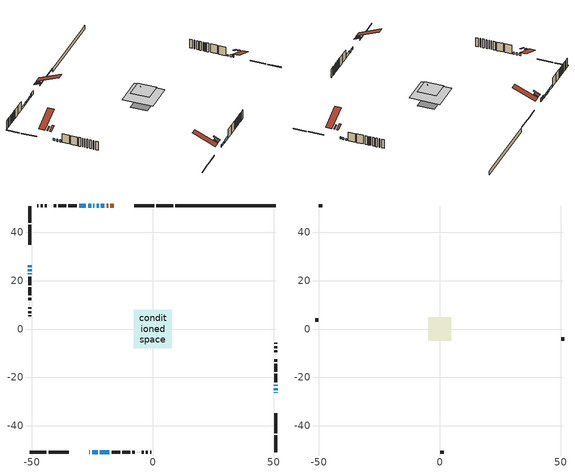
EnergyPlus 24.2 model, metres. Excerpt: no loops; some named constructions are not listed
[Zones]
conditioned space
 floor outside (Floor1 construction): -3.23,-3.23 -3.23,3.23 3.23,3.23 3.23,-3.23 z0.32
 floor adiabatic (AdiabaticFloorConstruction): -7.94,-7.94 -7.94,7.94 7.94,7.94 7.94,-7.94 z2.76
 floor foundation (Slab1 construction): -5.94,-4.42 -5.94,4.42 5.94,4.42 5.94,-4.42 z-1.89
 wall outside (RimJoist1 construction): 8.45,50.83 1.54,50.83 / -50.83,-50.83 -43.92,-50.83 / -50.83,50.83 -50.83,43.92 / 50.83,-50.83 50.83,-43.92 z0.32:0.62
 wall outside (RimJoist2 construction): 0.61,50.83 -7.58,50.83 / -42.99,-50.83 -34.8,-50.83 / -50.83,42.99 -50.83,34.8 / 50.83,-42.99 50.83,-34.8 z0.32:0.62
 wall outside (AdiabaticWallConstruction 1): -16.06,50.83 -17.48,50.83 / -18.41,50.83 -19.01,50.83 z0.32:2.35
 wall outside (AdiabaticWallConstruction): -26.33,-50.83 -25.97,-50.83 z0.32:1.52; -50.83,26.33 -50.83,25.56 / 50.83,-26.33 50.83,-26.15 / -50.83,22.94 -50.83,22.57 / -24.09,50.83 -24.58,50.83 / -25.51,50.83 -26.72,50.83 / -27.64,50.83 -30.38,50.83 z0.32:1.54; -19.94,50.83 -21.47,50.83 / -25.04,-50.83 -22.76,-50.83 / -50.83,24.63 -50.83,23.87 / -22.4,50.83 -23.16,50.83 / 50.83,-25.23 50.83,-24.46 z0.32:1.49; 50.83,-23.54 50.83,-23.02 z0.32:1.14; -21.83,-50.83 -17.96,-50.83 z0.32:1.84
 wall outside (Wall1 construction): -31.31,50.83 -34.82,50.83 / -17.03,-50.83 -13.52,-50.83 / -50.83,21.64 -50.83,18.12 / 50.83,-22.1 50.83,-18.58 z0.32:5.2
 wall outside (Wall2 construction): -35.75,50.83 -39.02,50.83 / -12.59,-50.83 -9.32,-50.83 / -50.83,17.19 -50.83,13.93 / 50.83,-17.65 50.83,-14.38 z0.32:5.2
 wall outside (Wall3 construction): -39.95,50.83 -41,50.83 / -8.39,-50.83 -7.34,-50.83 / -50.83,13 -50.83,11.94 / 50.83,-13.46 50.83,-12.4 z0.32:5.2
 wall outside (Wall4 construction): -41.93,50.83 -41.99,50.83 / -6.41,-50.83 -6.35,-50.83 / -50.83,11.01 -50.83,10.96 / 50.83,-11.47 50.83,-11.41 z0.32:5.2
 wall outside (Wall5 construction): -42.92,50.83 -42.93,50.83 / -5.43,-50.83 -5.41,-50.83 / -50.83,10.03 -50.83,10.01 / 50.83,-10.49 50.83,-10.47 z0.32:5.2
 wall outside (Wall6 construction): -43.86,50.83 -44.58,50.83 / -4.48,-50.83 -3.76,-50.83 / -50.83,9.08 -50.83,8.37 / 50.83,-9.54 50.83,-8.82 z0.32:5.2
 wall outside (Wall7 construction): -45.51,50.83 -46.37,50.83 / -2.83,-50.83 -1.97,-50.83 / -50.83,7.44 -50.83,6.57 / 50.83,-7.89 50.83,-7.03 z0.32:5.2
 wall outside (Wall8 construction): -47.3,50.83 -47.67,50.83 / -1.04,-50.83 -0.67,-50.83 / -50.83,5.65 -50.83,5.27 / 50.83,-6.1 50.83,-5.73 z0.32:5.2
 wall foundation (FoundationWall1 construction): 9.37,50.83,-1.89 9.37,50.83,0.32 46.68,50.83,0.32 46.68,50.83,0.21 50.83,50.83,0.21 50.83,50.83,-1.89
 window (WindowConstruction 11): -26.32,-50.83 -25.97,-50.83 z0.32:1.51
 window (WindowConstruction 4): -50.83,26.32 -50.83,25.56 z0.32:1.54
 window (WindowConstruction 5): 50.83,-26.32 50.83,-26.15 z0.32:1.54
 window (WindowConstruction 6): -19.94,50.83 -21.47,50.83 z0.32:1.49
 window (WindowConstruction 7): -25.04,-50.83 -22.76,-50.83 z0.32:1.49
 window (WindowConstruction 8): -50.83,24.63 -50.83,23.87 z0.32:1.49
 window (WindowConstruction 9): -22.4,50.83 -23.16,50.83 z0.32:1.49
 window (WindowConstruction 10): 50.83,-25.22 50.83,-24.46 z0.32:1.49
 window (WindowConstruction 12): 50.83,-23.53 50.83,-23.02 z0.32:1.13
 window (WindowConstruction 13): -50.83,22.94 -50.83,22.57 z0.32:1.54
 window (WindowConstruction): -24.09,50.83 -24.58,50.83 z0.32:1.54
 window (WindowConstruction 1): -25.51,50.83 -26.71,50.83 z0.32:1.54
 window (WindowConstruction 2): -27.64,50.83 -30.38,50.83 z0.32:1.54
 window (WindowConstruction 3): -21.83,-50.83 -17.96,-50.83 z0.32:1.84
 door (Door): -16.06,50.83 -17.48,50.83 z0.32:2.35
 door (Door 1): -18.41,50.83 -19.01,50.83 z0.32:2.35
 ceiling adiabatic (AdiabaticFloorConstruction): 7.94,-7.94 7.94,7.94 -7.94,7.94 -7.94,-7.94 z2.76
 roof outside (Roof4 construction): -13.29,50.83,5.2 -13.29,48.47,6.18 -12.65,48.47,6.18 -12.65,50.83,5.2; -29.09,-50.83,5.2 -29.09,-48.47,6.18 -29.73,-48.47,6.18 -29.73,-50.83,5.2; -50.83,29.09,5.2 -48.47,29.09,6.18 -48.47,29.73,6.18 -50.83,29.73,5.2; 50.83,-29.09,5.2 48.47,-29.09,6.18 48.47,-29.73,6.18 50.83,-29.73,5.2
 roof outside (Roof5 construction): -15.13,50.83,5.2 -15.13,47.47,6.6 -14.22,47.47,6.6 -14.22,50.83,5.2; -27.25,-50.83,5.2 -27.25,-47.47,6.6 -28.16,-47.47,6.6 -28.16,-50.83,5.2; -50.83,27.25,5.2 -47.47,27.25,6.6 -47.47,28.16,6.6 -50.83,28.16,5.2; 50.83,-27.25,5.2 47.47,-27.25,6.6 47.47,-28.16,6.6 50.83,-28.16,5.2
attic - vented
 floor to conditioned space (Floor2 construction Reversed): -4.83,-4.83 -4.83,4.83 4.83,4.83 4.83,-4.83 z5.2
 floor to conditioned space (Floor3 construction Reversed): -2.95,-2.95 -2.95,2.95 2.95,2.95 2.95,-2.95 z5.2
 floor to conditioned space (Floor4 construction Reversed): -2.48,-2.48 -2.48,2.48 2.48,2.48 2.48,-2.48 z5.2
 wall outside (Wall9 construction): -48.6,50.83 -49.9,50.83 / 0.26,-50.83 1.56,-50.83 / -50.83,4.35 -50.83,3.05 / 50.83,-4.8 50.83,-3.5 z0.32:5.2
 roof outside (Roof1 construction): -11.72,50.83,5.2 -11.72,38.95,10.14 -8.51,38.95,10.14 -8.51,50.83,5.2; -30.66,-50.83,5.2 -30.66,-38.95,10.14 -33.87,-38.95,10.14 -33.87,-50.83,5.2; -50.83,30.66,5.2 -38.95,30.66,10.14 -38.95,33.87,10.14 -50.83,33.87,5.2; 50.83,-30.66,5.2 38.95,-30.66,10.14 38.95,-33.87,10.14 50.83,-33.87,5.2
[Material] Roughness=Rough; Thermal Absorptance=0.9
Name | Thickness {m} | Conductivity {W/m-K} | Density {kg/m3} | Specific Heat {J/kg-K} | Solar Absorptance | Visible Absorptance
ceiling loosefill ins | 0.169333 | 0.0480833 | 16.02 | 1046.75 | 0.7 | 0.7
ceiling stud and cavity | 0.1397 | 0.132228 | 65.682 | 1177.47 | 0.7 | 0.7
ceiling stud and cavity 1 | 0.1397 | 0.137024 | 65.682 | 1177.47 | 0.7 | 0.7
ceiling stud and cavity 2 | 0.1397 | 0.153456 | 65.682 | 1177.47 | 0.7 | 0.7
gypsum board | 0.0127 | 0.160291 | 801 | 837.4 | 0.6 | 0.6
[Construction]
Floor2 construction: ceiling loosefill ins, ceiling stud and cavity, gypsum board
Floor3 construction: ceiling loosefill ins, ceiling stud and cavity 1, gypsum board
Floor4 construction: ceiling loosefill ins, ceiling stud and cavity 2, gypsum board
[EnergyManagementSystem:Program]
component_loads_program: Set loads_htg_walls = 0; Set loads_htg_rim_joists = 0; Set loads_htg_foundation_walls = 0; Set loads_htg_floors = 0; Set loads_htg_slabs = 0; Set loads_htg_ceilings = 0; Set loads_htg_roofs = 0; Set loads_htg_windows_conduction = 0; Set loads_htg_windows_solar = 0; Set loads_htg_doors = 0; Set loads_htg_skylights_conduction = 0; Set loads_htg_skylights_solar = 0; Set loads_htg_internal_mass = 0; Set loads_htg_intgains = 0; Set loads_htg_lighting = 0; Set loads_htg_infil = 0; Set loads_htg_mechvent = 0; Set loads_htg_natvent = 0; Set loads_htg_whf = 0; Set loads_htg_ducts = 0; Set loads_clg_walls = 0; Set loads_clg_rim_joists = 0; Set loads_clg_foundation_walls = 0; Set loads_clg_floors = 0; Set loads_clg_slabs = 0; Set loads_clg_ceilings = 0; Set loads_clg_roofs = 0; Set loads_clg_windows_conduction = 0; Set loads_clg_windows_solar = 0; Set loads_clg_doors = 0; Set loads_clg_skylights_conduction = 0; Set loads_clg_skylights_solar = 0; Set loads_clg_internal_mass = 0; Set loads_clg_intgains = 0; Set loads_clg_lighting = 0; Set loads_clg_infil = 0; Set loads_clg_mechvent = 0; Set loads_clg_natvent = 0; Set loads_clg_whf = 0; Set loads_clg_ducts = 0; Set hr_walls = 0; Set hr_walls = hr_walls + s_conv_24 + s_ig_24 + s_sol_24 + s_lgt_24 + s_surf_24; Set hr_walls = hr_walls + s_conv_25 + s_ig_25 + s_sol_25 + s_lgt_25 + s_surf_25; Set hr_walls = hr_walls + s_conv_26 + s_ig_26 + s_sol_26 + s_lgt_26 + s_surf_26; Set hr_walls = hr_walls + s_conv_27 + s_ig_27 + s_sol_27 + s_lgt_27 + s_surf_27; Set hr_walls = hr_walls + s_conv_28 + s_ig_28 + s_sol_28 + s_lgt_28 + s_surf_28; Set hr_walls = hr_walls + s_conv_29 + s_ig_29 + s_sol_29 + s_lgt_29 + s_surf_29; Set hr_walls = hr_walls + s_conv_30 + s_ig_30 + s_sol_30 + s_lgt_30 + s_surf_30; Set hr_walls = hr_walls + s_conv_31 + s_ig_31 + s_sol_31 + s_lgt_31 + s_surf_31; Set hr_walls = hr_walls + s_conv_32 + s_ig_32 + s_sol_32 + s_lgt_32 + s_surf_32; Set hr_walls = hr_walls + s_conv_33 + s_ig_33 + s_sol_33 + s_lgt_33 + s_surf_33; Set hr_walls = hr_walls + s_conv_34 + s_ig_34 + s_sol_34 + s_lgt_34 + s_surf_34; Set hr_walls = hr_walls + s_conv_35 + s_ig_35 + s_sol_35 + s_lgt_35 + s_surf_35; Set hr_walls = hr_walls + s_conv_36 + s_ig_36 + s_sol_36 + s_lgt_36 + s_surf_36; Set hr_walls = hr_walls + s_conv_37 + s_ig_37 + s_sol_37 + s_lgt_37 + s_surf_37; Set hr_walls = hr_walls + s_conv_38 + s_ig_38 + s_sol_38 + s_lgt_38 + s_surf_38; Set hr_walls = hr_walls + s_conv_39 + s_ig_39 + s_sol_39 + s_lgt_39 + s_surf_39; Set hr_walls = hr_walls + s_conv_40 + s_ig_40 + s_sol_40 + s_lgt_40 + s_surf_40; Set hr_walls = hr_walls + s_conv_41 + s_ig_41 + s_sol_41 + s_lgt_41 + s_surf_41; Set hr_walls = hr_walls + s_conv_42 + s_ig_42 + s_sol_42 + s_lgt_42 + s_surf_42; Set hr_walls = hr_walls + s_conv_43 + s_ig_43 + s_sol_43 + s_lgt_43 + s_surf_43; Set hr_walls = hr_walls + s_conv_44 + s_ig_44 + s_sol_44 + s_lgt_44 + s_surf_44; Set hr_walls = hr_walls + s_conv_45 + s_ig_45 + s_sol_45 + s_lgt_45 + s_surf_45; Set hr_walls = hr_walls + s_conv_46 + s_ig_46 + s_sol_46 + s_lgt_46 + s_surf_46; Set hr_walls = hr_walls + s_conv_47 + s_ig_47 + s_sol_47 + s_lgt_47 + s_surf_47; Set hr_walls = hr_walls + s_conv_48 + s_ig_48 + s_sol_48 + s_lgt_48 + s_surf_48; Set hr_walls = hr_walls + s_conv_49 + s_ig_49 + s_sol_49 + s_lgt_49 + s_surf_49; Set hr_walls = hr_walls + s_conv_50 + s_ig_50 + s_sol_50 + s_lgt_50 + s_surf_50; Set hr_walls = hr_walls + s_conv_51 + s_ig_51 + s_sol_51 + s_lgt_51 + s_surf_51; Set hr_rim_joists = 0; Set hr_rim_joists = hr_rim_joists + s_conv_7 + s_ig_7 + s_sol_7 + s_lgt_7 + s_surf_7; Set hr_rim_joists = hr_rim_joists + s_conv_8 + s_ig_8 + s_sol_8 + s_lgt_8 + s_surf_8; Set hr_rim_joists = hr_rim_joists + s_conv_9 + s_ig_9 + s_sol_9 + s_lgt_9 + s_surf_9; Set hr_rim_joists = hr_rim_joists + s_conv_10 + s_ig_10 + s_sol_10 + s_lgt_10 + s_surf_10; Set hr_rim_joists = hr_rim_joists + s_conv_11 + s_ig_11 + s_sol_11 + s_lgt_11 + s_surf_11; Set hr_rim_joists = hr_rim_joists + s_conv_12 + s_ig_12 + s_sol_12 + s_lgt_12 + s_surf_12; Set hr_rim_joists = hr_rim_joists + s_conv_13 + s_ig_13 + s_sol_13 + s_lgt_13 + s_surf_13; Set hr_rim_joists = hr_rim_joists + s_conv_14 + s_ig_14 + s_sol_14 + s_lgt_14 + s_surf_14; Set hr_foundation_walls = 0; Set hr_foundation_walls = hr_foundation_walls + s_conv_4 + s_ig_4 + s_sol_4 + s_lgt_4 + s_surf_4; Set hr_floors = 0; Set hr_floors = hr_floors + s_conv + s_ig + s_sol + s_lgt + s_surf; Set hr_slabs = 0; Set hr_slabs = hr_slabs + s_conv_23 + s_ig_23 + s_sol_23 + s_lgt_23 + s_surf_23; Set hr_ceilings = 0; Set hr_ceilings = hr_ceilings + s_conv_1 + s_ig_1 + s_sol_1 + s_lgt_1 + s_surf_1; Set hr_ceilings = hr_ceilings + s_conv_2 + s_ig_2 + s_sol_2 + s_lgt_2 + s_surf_2; Set hr_ceilings = hr_ceilings + s_conv_3 + s_ig_3 + s_sol_3 + s_lgt_3 + s_surf_3; Set hr_roofs = 0; Set hr_roofs = hr_roofs + s_conv_15 + s_ig_15 + s_sol_15 + s_lgt_15 + s_surf_15; Set hr_roofs = hr_roofs + s_conv_16 + s_ig_16 + s_sol_16 + s_lgt_16 + s_surf_16; Set hr_roofs = hr_roofs + s_conv_17 + s_ig_17 + s_sol_17 + s_lgt_17 + s_surf_17; Set hr_roofs = hr_roofs + s_conv_18 + s_ig_18 + s_sol_18 + s_lgt_18 + s_surf_18; Set hr_roofs = hr_roofs + s_conv_19 + s_ig_19 + s_sol_19 + s_lgt_19 + s_surf_19; Set hr_roofs = hr_roofs + s_conv_20 + s_ig_20 + s_sol_20 + s_lgt_20 + s_surf_20; Set hr_roofs = hr_roofs + s_conv_21 + s_ig_21 + s_sol_21 + s_lgt_21 + s_surf_21; Set hr_roofs = hr_roofs + s_conv_22 + s_ig_22 + s_sol_22 + s_lgt_22 + s_surf_22; Set hr_windows_conduction = 0; Set hr_windows_conduction = hr_windows_conduction + ss_conv_2; Set hr_windows_conduction = hr_windows_conduction + ss_ig_2; Set hr_windows_conduction = hr_windows_conduction + ss_surf_2; Set hr_windows_conduction = hr_windows_conduction + ss_conv_3; Set hr_windows_conduction = hr_windows_conduction + ss_ig_3; Set hr_windows_conduction = hr_windows_conduction + ss_surf_3; Set hr_windows_conduction = hr_windows_conduction + ss_conv_4; Set hr_windows_conduction = hr_windows_conduction + ss_ig_4; Set hr_windows_conduction = hr_windows_conduction + ss_surf_4; Set hr_windows_conduction = hr_windows_conduction + ss_conv_5; Set hr_windows_conduction = hr_windows_conduction + ss_ig_5; Set hr_windows_conduction = hr_windows_conduction + ss_surf_5; Set hr_windows_conduction = hr_windows_conduction + ss_conv_6; Set hr_windows_conduction = hr_windows_conduction + ss_ig_6; Set hr_windows_conduction = hr_windows_conduction + ss_surf_6; Set hr_windows_conduction = hr_windows_conduction + ss_conv_7; Set hr_windows_conduction = hr_windows_conduction + ss_ig_7; Set hr_windows_conduction = hr_windows_conduction + ss_surf_7; Set hr_windows_conduction = hr_windows_conduction + ss_conv_8; Set hr_windows_conduction = hr_windows_conduction + ss_ig_8; Set hr_windows_conduction = hr_windows_conduction + ss_surf_8; Set hr_windows_conduction = hr_windows_conduction + ss_conv_9; Set hr_windows_conduction = hr_windows_conduction + ss_ig_9; Set hr_windows_conduction = hr_windows_conduction + ss_surf_9; Set hr_windows_conduction = hr_windows_conduction + ss_conv_10; Set hr_windows_conduction = hr_windows_conduction + ss_ig_10; Set hr_windows_conduction = hr_windows_conduction + ss_surf_10; Set hr_windows_conduction = hr_windows_conduction + ss_conv_11; Set hr_windows_conduction = hr_windows_conduction + ss_ig_11; Set hr_windows_conduction = hr_windows_conduction + ss_surf_11; Set hr_windows_conduction = hr_windows_conduction + ss_conv_12; Set hr_windows_conduction = hr_windows_conduction + ss_ig_12; Set hr_windows_conduction = hr_windows_conduction + ss_surf_12; Set hr_windows_conduction = hr_windows_conduction + ss_conv_13; Set hr_windows_conduction = hr_windows_conduction + ss_ig_13; Set hr_windows_conduction = hr_windows_conduction + ss_surf_13; Set hr_windows_conduction = hr_windows_conduction + ss_conv_14; Set hr_windows_conduction = hr_windows_conduction + ss_ig_14; Set hr_windows_conduction = hr_windows_conduction + ss_surf_14; Set hr_windows_conduction = hr_windows_conduction + ss_conv_15; Set hr_windows_conduction = hr_windows_conduction + ss_ig_15; Set hr_windows_conduction = hr_windows_conduction + ss_surf_15; Set hr_windows_solar = 0; Set hr_windows_solar = hr_windows_solar - ss_trans_in * ZoneTimestep * 3600 + ss_back_out * ZoneTimestep * 3600 + ss_trans_out * ZoneTimestep * 3600; Set hr_windows_solar = hr_windows_solar - ss_trans_in_1 * ZoneTimestep * 3600 + ss_back_out_1 * ZoneTimestep * 3600 + ss_trans_out_1 * ZoneTimestep * 3600; Set hr_windows_solar = hr_windows_solar - ss_trans_in_2 * ZoneTimestep * 3600 + ss_back_out_2 * ZoneTimestep * 3600 + ss_trans_out_2 * ZoneTimestep * 3600; Set hr_windows_solar = hr_windows_solar - ss_trans_in_3 * ZoneTimestep * 3600 + ss_back_out_3 * ZoneTimestep * 3600 + ss_trans_out_3 * ZoneTimestep * 3600; Set hr_windows_solar = hr_windows_solar - ss_trans_in_4 * ZoneTimestep * 3600 + ss_back_out_4 * ZoneTimestep * 3600 + ss_trans_out_4 * ZoneTimestep * 3600; Set hr_windows_solar = hr_windows_solar - ss_trans_in_5 * ZoneTimestep * 3600 + ss_back_out_5 * ZoneTimestep * 3600 + ss_trans_out_5 * ZoneTimestep * 3600; Set hr_windows_solar = hr_windows_solar - ss_trans_in_6 * ZoneTimestep * 3600 + ss_back_out_6 * ZoneTimestep * 3600 + ss_trans_out_6 * ZoneTimestep * 3600; Set hr_windows_solar = hr_windows_solar - ss_trans_in_7 * ZoneTimestep * 3600 + ss_back_out_7 * ZoneTimestep * 3600 + ss_trans_out_7 * ZoneTimestep * 3600; Set hr_windows_solar = hr_windows_solar - ss_trans_in_8 * ZoneTimestep * 3600 + ss_back_out_8 * ZoneTimestep * 3600 + ss_trans_out_8 * ZoneTimestep * 3600; Set hr_windows_solar = hr_windows_solar - ss_trans_in_9 * ZoneTimestep * 3600 + ss_back_out_9 * ZoneTimestep * 3600 + ss_trans_out_9 * ZoneTimestep * 3600; Set hr_windows_solar = hr_windows_solar - ss_trans_in_10 * ZoneTimestep * 3600 + ss_back_out_10 * ZoneTimestep * 3600 + ss_trans_out_10 * ZoneTimestep * 3600; Set hr_windows_solar = hr_windows_solar - ss_trans_in_11 * ZoneTimestep * 3600 + ss_back_out_11 * ZoneTimestep * 3600 + ss_trans_out_11 * ZoneTimestep * 3600; Set hr_windows_solar = hr_windows_solar - ss_trans_in_12 * ZoneTimestep * 3600 + ss_back_out_12 * ZoneTimestep * 3600 + ss_trans_out_12 * ZoneTimestep * 3600; Set hr_windows_solar = hr_windows_solar - ss_trans_in_13 * ZoneTimestep * 3600 + ss_back_out_13 * ZoneTimestep * 3600 + ss_trans_out_13 * ZoneTimestep * 3600; Set hr_doors = 0; Set hr_doors = hr_doors + ss_sol; Set hr_doors = hr_doors + ss_lgt; Set hr_doors = hr_doors + ss_conv; Set hr_doors = hr_doors + ss_ig; Set hr_doors = hr_doors + ss_surf; Set hr_doors = hr_doors + ss_sol_1; Set hr_doors = hr_doors + ss_lgt_1; Set hr_doors = hr_doors + ss_conv_1; Set hr_doors = hr_doors + ss_ig_1; Set hr_doors = hr_doors + ss_surf_1; Set hr_skylights_conduction = 0; Set hr_skylights_solar = 0; Set hr_internal_mass = 0; Set hr_internal_mass = hr_internal_mass + s_conv_5 + s_ig_5 + s_sol_5 + s_lgt_5 + s_surf_5; Set hr_internal_mass = hr_internal_mass + s_conv_6 + s_ig_6 + s_sol_6 + s_lgt_6 + s_surf_6; Set hr_internal_mass = hr_internal_mass + im_conv + im_ig + im_sol + im_lgt + im_surf; Set hr_internal_mass = hr_internal_mass + im_conv_1 + im_ig_1 + im_sol_1 + im_lgt_1 + im_surf_1; Set hr_intgains = 0; Set hr_intgains = hr_intgains - ig_ee_conv - ig_ee_rad - ig_ee_conv_1 - ig_ee_rad_1 - ig_ee_conv_2 - ig_ee_rad_2 - ig_ee_conv_3 - ig_ee_rad_3 - ig_ee_conv_4 - ig_ee_rad_4 - ig_ee_conv_5 - ig_ee_rad_5 - ig_ee_conv_6 - ig_ee_rad_6 - ig_oe_conv - ig_oe_rad - ig_oe_conv_1 - ig_oe_rad_1 - ig_oe_conv_2 - ig_oe_rad_2 - ig_oe_conv_3 - ig_oe_rad_3 - ig_oe_conv_4 - ig_oe_rad_4 - ig_ppl_conv - ig_ppl_rad; Set hr_lighting = 0; Set hr_lighting = hr_lighting - ig_lgt_conv - ig_lgt_rad - ig_lgt_vis; Set hr_infil = 0; Set hr_infil = hr_infil - airflow_gain + airflow_loss; Set hr_natvent = 0; Set hr_natvent = hr_natvent - airflow_gain_1 + airflow_loss_1; Set hr_whf = 0; Set hr_whf = hr_whf - airflow_gain_2 + airflow_loss_2; Set hr_mechvent = 0; Set hr_mechvent = hr_mechvent - mv_conv - mv_rad - mv_conv_1 - mv_rad_1 - mv_conv_2 - mv_rad_2 - mv_conv_3 - mv_rad_3 - mv_conv_4 - mv_rad_4 - mv_conv_5 - mv_rad_5; Set hr_ducts = 0; Set hr_intgains = hr_intgains + dhw_loss * (1.0*(1-dhw_rtf) + 1.0*dhw_rtf); Set htg_mode = 0; Set clg_mode = 0; If (htg_load_cond > 0); Set htg_mode = 1.0; ElseIf (clg_load_cond > 0); Set clg_mode = 0.0; Else; Set htg_season = 0; Set clg_season = 0; If ((DayOfYear >= 1) && (DayOfYear <= 365)); Set clg_season = 1; EndIf; If ((DayOfYear >= 1) && (DayOfYear <= 365)); Set htg_season = 1; EndIf; If ((airflow_gain_1 <> 0) || (airflow_loss_1 <> 0)) && (clg_season == 1); Set clg_mode = 0.0; ElseIf ((airflow_gain_2 <> 0) || (airflow_loss_2 <> 0)) && (clg_season == 1); Set clg_mode = 0.0; Else; Set Tmid_setpoint = (htg_sp_s_1 + clg_sp_s_1) / 2; If (tin_s_1 > Tmid_setpoint) && (clg_season == 1); Set clg_mode = 0.0; ElseIf (tin_s_1 < Tmid_setpoint) && (htg_season == 1); Set htg_mode = 1.0; EndIf; EndIf; EndIf; Set loads_htg_walls = loads_htg_walls + (hr_walls * htg_mode * 1); Set loads_htg_rim_joists = loads_htg_rim_joists + (hr_rim_joists * htg_mode * 1); Set loads_htg_foundation_walls = loads_htg_foundation_walls + (hr_foundation_walls * htg_mode * 1); Set loads_htg_floors = loads_htg_floors + (hr_floors * htg_mode * 1); Set loads_htg_slabs = loads_htg_slabs + (hr_slabs * htg_mode * 1); Set loads_htg_ceilings = loads_htg_ceilings + (hr_ceilings * htg_mode * 1); Set loads_htg_roofs = loads_htg_roofs + (hr_roofs * htg_mode * 1); Set loads_htg_windows_conduction = loads_htg_windows_conduction + (hr_windows_conduction * htg_mode * 1); Set loads_htg_windows_solar = loads_htg_windows_solar + (hr_windows_solar * htg_mode * 1); Set loads_htg_doors = loads_htg_doors + (hr_doors * htg_mode * 1); Set loads_htg_skylights_conduction = loads_htg_skylights_conduction + (hr_skylights_conduction * htg_mode * 1); Set loads_htg_skylights_solar = loads_htg_skylights_solar + (hr_skylights_solar * htg_mode * 1); Set loads_htg_internal_mass = loads_htg_internal_mass + (hr_internal_mass * htg_mode * 1); Set loads_htg_intgains = loads_htg_intgains + (hr_intgains * htg_mode * 1); Set loads_htg_lighting = loads_htg_lighting + (hr_lighting * htg_mode * 1); Set loads_htg_infil = loads_htg_infil + (hr_infil * htg_mode * 1); Set loads_htg_mechvent = loads_htg_mechvent + (hr_mechvent * htg_mode * 1); Set loads_htg_natvent = loads_htg_natvent + (hr_natvent * htg_mode * 1); Set loads_htg_whf = loads_htg_whf + (hr_whf * htg_mode * 1); Set loads_htg_ducts = loads_htg_ducts + (hr_ducts * htg_mode * 1); Set loads_clg_walls = loads_clg_walls + (-hr_walls * clg_mode * 1); Set loads_clg_rim_joists = loads_clg_rim_joists + (-hr_rim_joists * clg_mode * 1); Set loads_clg_foundation_walls = loads_clg_foundation_walls + (-hr_foundation_walls * clg_mode * 1); Set loads_clg_floors = loads_clg_floors + (-hr_floors * clg_mode * 1); Set loads_clg_slabs = loads_clg_slabs + (-hr_slabs * clg_mode * 1); Set loads_clg_ceilings = loads_clg_ceilings + (-hr_ceilings * clg_mode * 1); Set loads_clg_roofs = loads_clg_roofs + (-hr_roofs * clg_mode * 1); Set loads_clg_windows_conduction = loads_clg_windows_conduction + (-hr_windows_conduction * clg_mode * 1); Set loads_clg_windows_solar = loads_clg_windows_solar + (-hr_windows_solar * clg_mode * 1); Set loads_clg_doors = loads_clg_doors + (-hr_doors * clg_mode * 1); Set loads_clg_skylights_conduction = loads_clg_skylights_conduction + (-hr_skylights_conduction * clg_mode * 1); Set loads_clg_skylights_solar = loads_clg_skylights_solar + (-hr_skylights_solar * clg_mode * 1); Set loads_clg_internal_mass = loads_clg_internal_mass + (-hr_internal_mass * clg_mode * 1); Set loads_clg_intgains = loads_clg_intgains + (-hr_intgains * clg_mode * 1); Set loads_clg_lighting = loads_clg_lighting + (-hr_lighting * clg_mode * 1); Set loads_clg_infil = loads_clg_infil + (-hr_infil * clg_mode * 1); Set loads_clg_mechvent = loads_clg_mechvent + (-hr_mechvent * clg_mode * 1); Set loads_clg_natvent = loads_clg_natvent + (-hr_natvent * clg_mode * 1); Set loads_clg_whf = loads_clg_whf + (-hr_whf * clg_mode * 1); Set loads_clg_ducts = loads_clg_ducts + (-hr_ducts * clg_mode * 1)
[EnergyManagementSystem:OutputVariable] Type of Data in Variable=Summed; Update Frequency=ZoneTimestep; Units=J
Name | EMS Variable | EMS Program or Subroutine
Energy Management System Output Variable 43 | loads_clg_intgains | component_loads_program
Energy Management System Output Variable 44 | loads_clg_lighting | component_loads_program
Energy Management System Output Variable 45 | loads_htg_tot | total_loads_program
Energy Management System Output Variable 46 | loads_clg_tot | total_loads_program
[Schedule:Day:Interval]
interior lighting schedule day: No, 01:00, 0.108182, 04:00, 0.0901515, 05:00, 0.0991667, 06:00, 0.162273, 07:00, 0.270455, 08:00, 0.342576, 10:00, 0.369621, 11:00, 0.351591, 12:00, 0.333561, 13:00, 0.324545, 14:00, 0.31553, 15:00, 0.333561, 16:00, 0.369621, 17:00, 0.450758, 18:00, 0.585985, 19:00, 0.775303, 20:00, 0.955606, 21:00, 0.991667, 22:00, 0.712197, 23:00, 0.360606, 24:00, 0.162273
interior lighting schedule day 1: No, 01:00, 0.100909, 04:00, 0.0840909, 05:00, 0.0925, 06:00, 0.151364, 07:00, 0.252273, 08:00, 0.319545, 10:00, 0.344773, 11:00, 0.327955, 12:00, 0.311136, 13:00, 0.302727, 14:00, 0.294318, 15:00, 0.311136, 16:00, 0.344773, 17:00, 0.420455, 18:00, 0.546591, 19:00, 0.723182, 20:00, 0.891364, 21:00, 0.925, 22:00, 0.664318, 23:00, 0.336364, 24:00, 0.151364
interior lighting schedule day 2: No, 01:00, 0.0927273, 04:00, 0.0772727, 05:00, 0.085, 06:00, 0.139091, 07:00, 0.231818, 08:00, 0.293636, 10:00, 0.316818, 11:00, 0.301364, 12:00, 0.285909, 13:00, 0.278182, 14:00, 0.270455, 15:00, 0.285909, 16:00, 0.316818, 17:00, 0.386364, 18:00, 0.502273, 19:00, 0.664545, 20:00, 0.819091, 21:00, 0.85, 22:00, 0.610455, 23:00, 0.309091, 24:00, 0.139091
interior lighting schedule day 3: No, 01:00, 0.0845455, 04:00, 0.0704545, 05:00, 0.0775, 06:00, 0.126818, 07:00, 0.211364, 08:00, 0.267727, 10:00, 0.288864, 11:00, 0.274773, 12:00, 0.260682, 13:00, 0.253636, 14:00, 0.246591, 15:00, 0.260682, 16:00, 0.288864, 17:00, 0.352273, 18:00, 0.457955, 19:00, 0.605909, 20:00, 0.746818, 21:00, 0.775, 22:00, 0.556591, 23:00, 0.281818, 24:00, 0.126818
interior lighting schedule day 4: No, 01:00, 0.0763636, 04:00, 0.0636364, 05:00, 0.07, 06:00, 0.114545, 07:00, 0.190909, 08:00, 0.241818, 10:00, 0.260909, 11:00, 0.248182, 12:00, 0.235455, 13:00, 0.229091, 14:00, 0.222727, 15:00, 0.235455, 16:00, 0.260909, 17:00, 0.318182, 18:00, 0.413636, 19:00, 0.547273, 20:00, 0.674545, 21:00, 0.7, 22:00, 0.502727, 23:00, 0.254545, 24:00, 0.114545
interior lighting schedule day 5: No, 01:00, 0.0727273, 04:00, 0.0606061, 05:00, 0.0666667, 06:00, 0.109091, 07:00, 0.181818, 08:00, 0.230303, 10:00, 0.248485, 11:00, 0.236364, 12:00, 0.224242, 13:00, 0.218182, 14:00, 0.212121, 15:00, 0.224242, 16:00, 0.248485, 17:00, 0.30303, 18:00, 0.393939, 19:00, 0.521212, 20:00, 0.642424, 21:00, 0.666667, 22:00, 0.478788, 23:00, 0.242424, 24:00, 0.109091
interior lighting schedule day 6: No, 01:00, 0.0745455, 04:00, 0.0621212, 05:00, 0.0683333, 06:00, 0.111818, 07:00, 0.186364, 08:00, 0.236061, 10:00, 0.254697, 11:00, 0.242273, 12:00, 0.229848, 13:00, 0.223636, 14:00, 0.217424, 15:00, 0.229848, 16:00, 0.254697, 17:00, 0.310606, 18:00, 0.403788, 19:00, 0.534242, 20:00, 0.658485, 21:00, 0.683333, 22:00, 0.490758, 23:00, 0.248485, 24:00, 0.111818
interior lighting schedule day 7: No, 01:00, 0.08, 04:00, 0.0666667, 05:00, 0.0733333, 06:00, 0.12, 07:00, 0.2, 08:00, 0.253333, 10:00, 0.273333, 11:00, 0.26, 12:00, 0.246667, 13:00, 0.24, 14:00, 0.233333, 15:00, 0.246667, 16:00, 0.273333, 17:00, 0.333333, 18:00, 0.433333, 19:00, 0.573333, 20:00, 0.706667, 21:00, 0.733333, 22:00, 0.526667, 23:00, 0.266667, 24:00, 0.12
interior lighting schedule day 8: No, 01:00, 0.0890909, 04:00, 0.0742424, 05:00, 0.0816667, 06:00, 0.133636, 07:00, 0.222727, 08:00, 0.282121, 10:00, 0.304394, 11:00, 0.289545, 12:00, 0.274697, 13:00, 0.267273, 14:00, 0.259848, 15:00, 0.274697, 16:00, 0.304394, 17:00, 0.371212, 18:00, 0.482576, 19:00, 0.638485, 20:00, 0.78697, 21:00, 0.816667, 22:00, 0.586515, 23:00, 0.29697, 24:00, 0.133636
interior lighting schedule day 9: No, 01:00, 0.0972727, 04:00, 0.0810606, 05:00, 0.0891667, 06:00, 0.145909, 07:00, 0.243182, 08:00, 0.30803, 10:00, 0.332348, 11:00, 0.316136, 12:00, 0.299924, 13:00, 0.291818, 14:00, 0.283712, 15:00, 0.299924, 16:00, 0.332348, 17:00, 0.405303, 18:00, 0.526894, 19:00, 0.697121, 20:00, 0.859242, 21:00, 0.891667, 22:00, 0.640379, 23:00, 0.324242, 24:00, 0.145909
interior lighting schedule day 10: No, 01:00, 0.105455, 04:00, 0.0878788, 05:00, 0.0966667, 06:00, 0.158182, 07:00, 0.263636, 08:00, 0.333939, 10:00, 0.360303, 11:00, 0.342727, 12:00, 0.325152, 13:00, 0.316364, 14:00, 0.307576, 15:00, 0.325152, 16:00, 0.360303, 17:00, 0.439394, 18:00, 0.571212, 19:00, 0.755758, 20:00, 0.931515, 21:00, 0.966667, 22:00, 0.694242, 23:00, 0.351515, 24:00, 0.158182
interior lighting schedule day 11: No, 01:00, 0.109091, 04:00, 0.0909091, 05:00, 0.1, 06:00, 0.163636, 07:00, 0.272727, 08:00, 0.345455, 10:00, 0.372727, 11:00, 0.354545, 12:00, 0.336364, 13:00, 0.327273, 14:00, 0.318182, 15:00, 0.336364, 16:00, 0.372727, 17:00, 0.454545, 18:00, 0.590909, 19:00, 0.781818, 20:00, 0.963636, 21:00, 1, 22:00, 0.718182, 23:00, 0.363636, 24:00, 0.163636
interior lighting schedule default day; occupants schedule default day; clothes dryer schedule default day; cooking range schedule default day; mech vent bath fan 0 schedule default day; mech vent range fan 0 schedule default day; misc plug loads schedule default day; general water use schedule default day; heating setpoint default day; cooling setpoint default day; clothes dryer exhaust 0 schedule default day; cooling season schedule day; cooling season schedule day 2; cooling season schedule default day; exterior lighting schedule default day; natural vent schedule default day: No, 24:00, 0
occupants schedule day: No, 05:00, 0.426829, 06:00, 0.719512, 07:00, 1, 08:00, 0.670732, 09:00, 0.329268, 14:00, 0.170732, 15:00, 0.231707, 16:00, 0.329268, 17:00, 0.5, 18:00, 0.670732, 19:00, 0.829268, 21:00, 1, 22:00, 0.853659, 23:00, 0.646341, 24:00, 0.426829
clothes dryer schedule day; clothes dryer exhaust 0 schedule day: No, 01:00, 0.123457, 02:00, 0.0740741, 03:00, 0.0493827, 04:00, 0.0246914, 05:00, 0.0493827, 06:00, 0.0740741, 07:00, 0.197531, 08:00, 0.395062, 09:00, 0.592593, 10:00, 0.839506, 11:00, 0.962963, 12:00, 1, 13:00, 0.91358, 14:00, 0.82716, 15:00, 0.716049, 16:00, 0.753086, 17:00, 0.679012, 18:00, 0.666667, 20:00, 0.62963, 21:00, 0.641975, 22:00, 0.666667, 23:00, 0.54321, 24:00, 0.296296
cooking range schedule day: No, 05:00, 0.0597015, 06:00, 0.11194, 07:00, 0.171642, 08:00, 0.291045, 11:00, 0.343284, 12:00, 0.402985, 13:00, 0.462687, 14:00, 0.343284, 15:00, 0.291045, 16:00, 0.402985, 17:00, 0.567164, 18:00, 1, 19:00, 0.850746, 20:00, 0.432836, 21:00, 0.291045, 22:00, 0.231343, 23:00, 0.171642, 24:00, 0.11194
mech vent bath fan 0 schedule day: No, 07:00, 0, 08:00, 1, 09:00, 0.2, 24:00, 0
mech vent range fan 0 schedule day: No, 18:00, 0, 19:00, 1, 20:00, 0.2, 24:00, 0
misc plug loads schedule day: No, 06:00, 0.705882, 07:00, 0.745098, 08:00, 0.803922, 15:00, 0.823529, 16:00, 0.862745, 17:00, 0.921569, 18:00, 0.980392, 19:00, 1, 20:00, 0.980392, 21:00, 0.941176, 22:00, 0.862745, 23:00, 0.784314, 24:00, 0.72549
general water use schedule day: No, 01:00, 0.315068, 03:00, 0.287671, 04:00, 0.342466, 05:00, 0.369863, 06:00, 0.520548, 07:00, 0.60274, 08:00, 0.534247, 10:00, 0.506849, 11:00, 0.465753, 14:00, 0.479452, 15:00, 0.534247, 16:00, 0.589041, 17:00, 0.69863, 18:00, 0.876712, 19:00, 0.890411, 20:00, 0.986301, 21:00, 1, 22:00, 0.863014, 23:00, 0.616438, 24:00, 0.465753
heating setpoint day: No, 07:00, 18, 23:00, 21, 24:00, 18
cooling setpoint day: No, 24:00, 25
cooling season schedule day 1: No, 24:00, 1
exterior lighting schedule day: No, 01:00, 0.566667, 03:00, 0.524167, 05:00, 0.495833, 06:00, 0.5525, 07:00, 0.623333, 08:00, 0.580833, 09:00, 0.439167, 10:00, 0.354167, 12:00, 0.34, 13:00, 0.354167, 14:00, 0.396667, 15:00, 0.425, 16:00, 0.495833, 17:00, 0.623333, 18:00, 0.793333, 19:00, 0.906667, 20:00, 0.963333, 21:00, 0.991667, 22:00, 0.920833, 23:00, 0.793333, 24:00, 0.665833
exterior lighting schedule day 1: No, 01:00, 0.528571, 03:00, 0.488929, 05:00, 0.4625, 06:00, 0.515357, 07:00, 0.581429, 08:00, 0.541786, 09:00, 0.409643, 10:00, 0.330357, 12:00, 0.317143, 13:00, 0.330357, 14:00, 0.37, 15:00, 0.396429, 16:00, 0.4625, 17:00, 0.581429, 18:00, 0.74, 19:00, 0.845714, 20:00, 0.898571, 21:00, 0.925, 22:00, 0.858929, 23:00, 0.74, 24:00, 0.621071
exterior lighting schedule day 10: No, 01:00, 0.552381, 03:00, 0.510952, 05:00, 0.483333, 06:00, 0.538571, 07:00, 0.607619, 08:00, 0.56619, 09:00, 0.428095, 10:00, 0.345238, 12:00, 0.331429, 13:00, 0.345238, 14:00, 0.386667, 15:00, 0.414286, 16:00, 0.483333, 17:00, 0.607619, 18:00, 0.773333, 19:00, 0.88381, 20:00, 0.939048, 21:00, 0.966667, 22:00, 0.897619, 23:00, 0.773333, 24:00, 0.649048
exterior lighting schedule day 11: No, 01:00, 0.571429, 03:00, 0.528571, 05:00, 0.5, 06:00, 0.557143, 07:00, 0.628571, 08:00, 0.585714, 09:00, 0.442857, 10:00, 0.357143, 12:00, 0.342857, 13:00, 0.357143, 14:00, 0.4, 15:00, 0.428571, 16:00, 0.5, 17:00, 0.628571, 18:00, 0.8, 19:00, 0.914286, 20:00, 0.971429, 21:00, 1, 22:00, 0.928571, 23:00, 0.8, 24:00, 0.671429
exterior lighting schedule day 2: No, 01:00, 0.485714, 03:00, 0.449286, 05:00, 0.425, 06:00, 0.473571, 07:00, 0.534286, 08:00, 0.497857, 09:00, 0.376429, 10:00, 0.303571, 12:00, 0.291429, 13:00, 0.303571, 14:00, 0.34, 15:00, 0.364286, 16:00, 0.425, 17:00, 0.534286, 18:00, 0.68, 19:00, 0.777143, 20:00, 0.825714, 21:00, 0.85, 22:00, 0.789286, 23:00, 0.68, 24:00, 0.570714
exterior lighting schedule day 3: No, 01:00, 0.442857, 03:00, 0.409643, 05:00, 0.3875, 06:00, 0.431786, 07:00, 0.487143, 08:00, 0.453929, 09:00, 0.343214, 10:00, 0.276786, 12:00, 0.265714, 13:00, 0.276786, 14:00, 0.31, 15:00, 0.332143, 16:00, 0.3875, 17:00, 0.487143, 18:00, 0.62, 19:00, 0.708571, 20:00, 0.752857, 21:00, 0.775, 22:00, 0.719643, 23:00, 0.62, 24:00, 0.520357
exterior lighting schedule day 4: No, 01:00, 0.4, 03:00, 0.37, 05:00, 0.35, 06:00, 0.39, 07:00, 0.44, 08:00, 0.41, 09:00, 0.31, 10:00, 0.25, 12:00, 0.24, 13:00, 0.25, 14:00, 0.28, 15:00, 0.3, 16:00, 0.35, 17:00, 0.44, 18:00, 0.56, 19:00, 0.64, 20:00, 0.68, 21:00, 0.7, 22:00, 0.65, 23:00, 0.56, 24:00, 0.47
exterior lighting schedule day 5: No, 01:00, 0.380952, 03:00, 0.352381, 05:00, 0.333333, 06:00, 0.371429, 07:00, 0.419048, 08:00, 0.390476, 09:00, 0.295238, 10:00, 0.238095, 12:00, 0.228571, 13:00, 0.238095, 14:00, 0.266667, 15:00, 0.285714, 16:00, 0.333333, 17:00, 0.419048, 18:00, 0.533333, 19:00, 0.609524, 20:00, 0.647619, 21:00, 0.666667, 22:00, 0.619048, 23:00, 0.533333, 24:00, 0.447619
exterior lighting schedule day 6: No, 01:00, 0.390476, 03:00, 0.36119, 05:00, 0.341667, 06:00, 0.380714, 07:00, 0.429524, 08:00, 0.400238, 09:00, 0.302619, 10:00, 0.244048, 12:00, 0.234286, 13:00, 0.244048, 14:00, 0.273333, 15:00, 0.292857, 16:00, 0.341667, 17:00, 0.429524, 18:00, 0.546667, 19:00, 0.624762, 20:00, 0.66381, 21:00, 0.683333, 22:00, 0.634524, 23:00, 0.546667, 24:00, 0.45881
exterior lighting schedule day 7: No, 01:00, 0.419048, 03:00, 0.387619, 05:00, 0.366667, 06:00, 0.408571, 07:00, 0.460952, 08:00, 0.429524, 09:00, 0.324762, 10:00, 0.261905, 12:00, 0.251429, 13:00, 0.261905, 14:00, 0.293333, 15:00, 0.314286, 16:00, 0.366667, 17:00, 0.460952, 18:00, 0.586667, 19:00, 0.670476, 20:00, 0.712381, 21:00, 0.733333, 22:00, 0.680952, 23:00, 0.586667, 24:00, 0.492381
exterior lighting schedule day 8: No, 01:00, 0.466667, 03:00, 0.431667, 05:00, 0.408333, 06:00, 0.455, 07:00, 0.513333, 08:00, 0.478333, 09:00, 0.361667, 10:00, 0.291667, 12:00, 0.28, 13:00, 0.291667, 14:00, 0.326667, 15:00, 0.35, 16:00, 0.408333, 17:00, 0.513333, 18:00, 0.653333, 19:00, 0.746667, 20:00, 0.793333, 21:00, 0.816667, 22:00, 0.758333, 23:00, 0.653333, 24:00, 0.548333
exterior lighting schedule day 9: No, 01:00, 0.509524, 03:00, 0.47131, 05:00, 0.445833, 06:00, 0.496786, 07:00, 0.560476, 08:00, 0.522262, 09:00, 0.394881, 10:00, 0.318452, 12:00, 0.305714, 13:00, 0.318452, 14:00, 0.356667, 15:00, 0.382143, 16:00, 0.445833, 17:00, 0.560476, 18:00, 0.713333, 19:00, 0.815238, 20:00, 0.86619, 21:00, 0.891667, 22:00, 0.827976, 23:00, 0.713333, 24:00, 0.59869
[Schedule:Week:Daily]
mech vent range fan 0 schedule Week Rule - Jan1-Dec31: mech vent range fan 0 schedule day, mech vent range fan 0 schedule day, mech vent range fan 0 schedule day, mech vent range fan 0 schedule day, mech vent range fan 0 schedule day, mech vent range fan 0 schedule day, mech vent range fan 0 schedule day, mech vent range fan 0 schedule default day, mech vent range fan 0 schedule default day, mech vent range fan 0 schedule default day, mech vent range fan 0 schedule default day, mech vent range fan 0 schedule default day
misc plug loads schedule Week Rule - Jan1-Dec31: misc plug loads schedule day, misc plug loads schedule day, misc plug loads schedule day, misc plug loads schedule day, misc plug loads schedule day, misc plug loads schedule day, misc plug loads schedule day, misc plug loads schedule default day, misc plug loads schedule default day, misc plug loads schedule default day, misc plug loads schedule default day, misc plug loads schedule default day
general water use schedule Week Rule - Jan1-Dec31: general water use schedule day, general water use schedule day, general water use schedule day, general water use schedule day, general water use schedule day, general water use schedule day, general water use schedule day, general water use schedule default day, general water use schedule default day, general water use schedule default day, general water use schedule default day, general water use schedule default day
heating setpoint Week Rule - Jan1-Dec31: heating setpoint day, heating setpoint day, heating setpoint day, heating setpoint day, heating setpoint day, heating setpoint day, heating setpoint day, heating setpoint default day, heating setpoint default day, heating setpoint default day, heating setpoint default day, heating setpoint default day
cooling setpoint Week Rule - Jan1-Dec31: cooling setpoint day, cooling setpoint day, cooling setpoint day, cooling setpoint day, cooling setpoint day, cooling setpoint day, cooling setpoint day, cooling setpoint default day, cooling setpoint default day, cooling setpoint default day, cooling setpoint default day, cooling setpoint default day
clothes dryer exhaust 0 schedule Week Rule - Jan1-Dec31: clothes dryer exhaust 0 schedule day, clothes dryer exhaust 0 schedule day, clothes dryer exhaust 0 schedule day, clothes dryer exhaust 0 schedule day, clothes dryer exhaust 0 schedule day, clothes dryer exhaust 0 schedule day, clothes dryer exhaust 0 schedule day, clothes dryer exhaust 0 schedule default day, clothes dryer exhaust 0 schedule default day, clothes dryer exhaust 0 schedule default day, clothes dryer exhaust 0 schedule default day, clothes dryer exhaust 0 schedule default day
cooling season schedule Week Rule - Jan1-May26: cooling season schedule day, cooling season schedule day, cooling season schedule day, cooling season schedule day, cooling season schedule day, cooling season schedule day, cooling season schedule day, cooling season schedule default day, cooling season schedule default day, cooling season schedule default day, cooling season schedule default day, cooling season schedule default day
cooling season schedule Week Rule - May27-Jun2: cooling season schedule day, cooling season schedule day, cooling season schedule day, cooling season schedule day, cooling season schedule day, cooling season schedule day 1, cooling season schedule day 1, cooling season schedule default day, cooling season schedule default day, cooling season schedule default day, cooling season schedule default day, cooling season schedule default day
cooling season schedule Week Rule - Jun3-Aug25: cooling season schedule day 1, cooling season schedule day 1, cooling season schedule day 1, cooling season schedule day 1, cooling season schedule day 1, cooling season schedule day 1, cooling season schedule day 1, cooling season schedule default day, cooling season schedule default day, cooling season schedule default day, cooling season schedule default day, cooling season schedule default day
cooling season schedule Week Rule - Aug26-Sep1: cooling season schedule day 1, cooling season schedule day 1, cooling season schedule day 1, cooling season schedule day 1, cooling season schedule day 1, cooling season schedule day 1, cooling season schedule day 2, cooling season schedule default day, cooling season schedule default day, cooling season schedule default day, cooling season schedule default day, cooling season schedule default day
cooling season schedule Week Rule - Sep2-Dec31: cooling season schedule day 2, cooling season schedule day 2, cooling season schedule day 2, cooling season schedule day 2, cooling season schedule day 2, cooling season schedule day 2, cooling season schedule day 2, cooling season schedule default day, cooling season schedule default day, cooling season schedule default day, cooling season schedule default day, cooling season schedule default day
exterior lighting schedule Week Rule - Jan1-Jan27: exterior lighting schedule day, exterior lighting schedule day, exterior lighting schedule day, exterior lighting schedule day, exterior lighting schedule day, exterior lighting schedule day, exterior lighting schedule day, exterior lighting schedule default day, exterior lighting schedule default day, exterior lighting schedule default day, exterior lighting schedule default day, exterior lighting schedule default day
exterior lighting schedule Week Rule - Jan28-Feb3: exterior lighting schedule day, exterior lighting schedule day, exterior lighting schedule day, exterior lighting schedule day, exterior lighting schedule day 1, exterior lighting schedule day 1, exterior lighting schedule day 1, exterior lighting schedule default day, exterior lighting schedule default day, exterior lighting schedule default day, exterior lighting schedule default day, exterior lighting schedule default day
exterior lighting schedule Week Rule - Feb4-Feb24: exterior lighting schedule day 1, exterior lighting schedule day 1, exterior lighting schedule day 1, exterior lighting schedule day 1, exterior lighting schedule day 1, exterior lighting schedule day 1, exterior lighting schedule day 1, exterior lighting schedule default day, exterior lighting schedule default day, exterior lighting schedule default day, exterior lighting schedule default day, exterior lighting schedule default day
exterior lighting schedule Week Rule - Feb25-Mar3: exterior lighting schedule day 1, exterior lighting schedule day 1, exterior lighting schedule day 1, exterior lighting schedule day 1, exterior lighting schedule day 2, exterior lighting schedule day 2, exterior lighting schedule day 2, exterior lighting schedule default day, exterior lighting schedule default day, exterior lighting schedule default day, exterior lighting schedule default day, exterior lighting schedule default day
exterior lighting schedule Week Rule - Mar4-Mar31: exterior lighting schedule day 2, exterior lighting schedule day 2, exterior lighting schedule day 2, exterior lighting schedule day 2, exterior lighting schedule day 2, exterior lighting schedule day 2, exterior lighting schedule day 2, exterior lighting schedule default day, exterior lighting schedule default day, exterior lighting schedule default day, exterior lighting schedule default day, exterior lighting schedule default day
exterior lighting schedule Week Rule - Apr1-Apr28: exterior lighting schedule day 3, exterior lighting schedule day 3, exterior lighting schedule day 3, exterior lighting schedule day 3, exterior lighting schedule day 3, exterior lighting schedule day 3, exterior lighting schedule day 3, exterior lighting schedule default day, exterior lighting schedule default day, exterior lighting schedule default day, exterior lighting schedule default day, exterior lighting schedule default day
exterior lighting schedule Week Rule - Apr29-May5: exterior lighting schedule day 3, exterior lighting schedule day 3, exterior lighting schedule day 4, exterior lighting schedule day 4, exterior lighting schedule day 4, exterior lighting schedule day 4, exterior lighting schedule day 4, exterior lighting schedule default day, exterior lighting schedule default day, exterior lighting schedule default day, exterior lighting schedule default day, exterior lighting schedule default day
exterior lighting schedule Week Rule - May6-May26: exterior lighting schedule day 4, exterior lighting schedule day 4, exterior lighting schedule day 4, exterior lighting schedule day 4, exterior lighting schedule day 4, exterior lighting schedule day 4, exterior lighting schedule day 4, exterior lighting schedule default day, exterior lighting schedule default day, exterior lighting schedule default day, exterior lighting schedule default day, exterior lighting schedule default day
exterior lighting schedule Week Rule - May27-Jun2: exterior lighting schedule day 4, exterior lighting schedule day 4, exterior lighting schedule day 4, exterior lighting schedule day 4, exterior lighting schedule day 4, exterior lighting schedule day 5, exterior lighting schedule day 5, exterior lighting schedule default day, exterior lighting schedule default day, exterior lighting schedule default day, exterior lighting schedule default day, exterior lighting schedule default day
exterior lighting schedule Week Rule - Jun3-Jun30: exterior lighting schedule day 5, exterior lighting schedule day 5, exterior lighting schedule day 5, exterior lighting schedule day 5, exterior lighting schedule day 5, exterior lighting schedule day 5, exterior lighting schedule day 5, exterior lighting schedule default day, exterior lighting schedule default day, exterior lighting schedule default day, exterior lighting schedule default day, exterior lighting schedule default day
exterior lighting schedule Week Rule - Jul1-Jul28: exterior lighting schedule day 6, exterior lighting schedule day 6, exterior lighting schedule day 6, exterior lighting schedule day 6, exterior lighting schedule day 6, exterior lighting schedule day 6, exterior lighting schedule day 6, exterior lighting schedule default day, exterior lighting schedule default day, exterior lighting schedule default day, exterior lighting schedule default day, exterior lighting schedule default day
exterior lighting schedule Week Rule - Jul29-Aug4: exterior lighting schedule day 6, exterior lighting schedule day 6, exterior lighting schedule day 6, exterior lighting schedule day 7, exterior lighting schedule day 7, exterior lighting schedule day 7, exterior lighting schedule day 7, exterior lighting schedule default day, exterior lighting schedule default day, exterior lighting schedule default day, exterior lighting schedule default day, exterior lighting schedule default day
exterior lighting schedule Week Rule - Aug5-Aug25: exterior lighting schedule day 7, exterior lighting schedule day 7, exterior lighting schedule day 7, exterior lighting schedule day 7, exterior lighting schedule day 7, exterior lighting schedule day 7, exterior lighting schedule day 7, exterior lighting schedule default day, exterior lighting schedule default day, exterior lighting schedule default day, exterior lighting schedule default day, exterior lighting schedule default day
exterior lighting schedule Week Rule - Aug26-Sep1: exterior lighting schedule day 7, exterior lighting schedule day 7, exterior lighting schedule day 7, exterior lighting schedule day 7, exterior lighting schedule day 7, exterior lighting schedule day 7, exterior lighting schedule day 8, exterior lighting schedule default day, exterior lighting schedule default day, exterior lighting schedule default day, exterior lighting schedule default day, exterior lighting schedule default day
exterior lighting schedule Week Rule - Sep2-Sep29: exterior lighting schedule day 8, exterior lighting schedule day 8, exterior lighting schedule day 8, exterior lighting schedule day 8, exterior lighting schedule day 8, exterior lighting schedule day 8, exterior lighting schedule day 8, exterior lighting schedule default day, exterior lighting schedule default day, exterior lighting schedule default day, exterior lighting schedule default day, exterior lighting schedule default day
exterior lighting schedule Week Rule - Sep30-Oct6: exterior lighting schedule day 8, exterior lighting schedule day 9, exterior lighting schedule day 9, exterior lighting schedule day 9, exterior lighting schedule day 9, exterior lighting schedule day 9, exterior lighting schedule day 9, exterior lighting schedule default day, exterior lighting schedule default day, exterior lighting schedule default day, exterior lighting schedule default day, exterior lighting schedule default day
exterior lighting schedule Week Rule - Oct7-Oct27: exterior lighting schedule day 9, exterior lighting schedule day 9, exterior lighting schedule day 9, exterior lighting schedule day 9, exterior lighting schedule day 9, exterior lighting schedule day 9, exterior lighting schedule day 9, exterior lighting schedule default day, exterior lighting schedule default day, exterior lighting schedule default day, exterior lighting schedule default day, exterior lighting schedule default day
exterior lighting schedule Week Rule - Oct28-Nov3: exterior lighting schedule day 9, exterior lighting schedule day 9, exterior lighting schedule day 9, exterior lighting schedule day 9, exterior lighting schedule day 10, exterior lighting schedule day 10, exterior lighting schedule day 10, exterior lighting schedule default day, exterior lighting schedule default day, exterior lighting schedule default day, exterior lighting schedule default day, exterior lighting schedule default day
exterior lighting schedule Week Rule - Nov4-Nov24: exterior lighting schedule day 10, exterior lighting schedule day 10, exterior lighting schedule day 10, exterior lighting schedule day 10, exterior lighting schedule day 10, exterior lighting schedule day 10, exterior lighting schedule day 10, exterior lighting schedule default day, exterior lighting schedule default day, exterior lighting schedule default day, exterior lighting schedule default day, exterior lighting schedule default day
exterior lighting schedule Week Rule - Nov25-Dec1: exterior lighting schedule day 10, exterior lighting schedule day 10, exterior lighting schedule day 10, exterior lighting schedule day 10, exterior lighting schedule day 10, exterior lighting schedule day 10, exterior lighting schedule day 11, exterior lighting schedule default day, exterior lighting schedule default day, exterior lighting schedule default day, exterior lighting schedule default day, exterior lighting schedule default day
exterior lighting schedule Week Rule - Dec2-Dec31: exterior lighting schedule day 11, exterior lighting schedule day 11, exterior lighting schedule day 11, exterior lighting schedule day 11, exterior lighting schedule day 11, exterior lighting schedule day 11, exterior lighting schedule day 11, exterior lighting schedule default day, exterior lighting schedule default day, exterior lighting schedule default day, exterior lighting schedule default day, exterior lighting schedule default day
natural vent schedule Week Rule - Jan1-Dec31: natural vent schedule default day, natural vent schedule default day, natural vent schedule default day, natural vent schedule default day, natural vent schedule default day, natural vent schedule default day, natural vent schedule default day, natural vent schedule default day, natural vent schedule default day, natural vent schedule default day, natural vent schedule default day, natural vent schedule default day
[Schedule:Year]
heating setpoint: heating setpoint Week Rule - Jan1-Dec31, 1, 1, 12, 31
cooling setpoint: cooling setpoint Week Rule - Jan1-Dec31, 1, 1, 12, 31
clothes dryer exhaust 0 schedule: clothes dryer exhaust 0 schedule Week Rule - Jan1-Dec31, 1, 1, 12, 31
cooling season schedule: cooling season schedule Week Rule - Jan1-May26, 1, 1, 5, 26, cooling season schedule Week Rule - May27-Jun2, 5, 27, 6, 2, cooling season schedule Week Rule - Jun3-Aug25, 6, 3, 8, 25, cooling season schedule Week Rule - Aug26-Sep1, 8, 26, 9, 1, cooling season schedule Week Rule - Sep2-Dec31, 9, 2, 12, 31
natural vent schedule: natural vent schedule Week Rule - Jan1-Dec31, 1, 1, 12, 31
